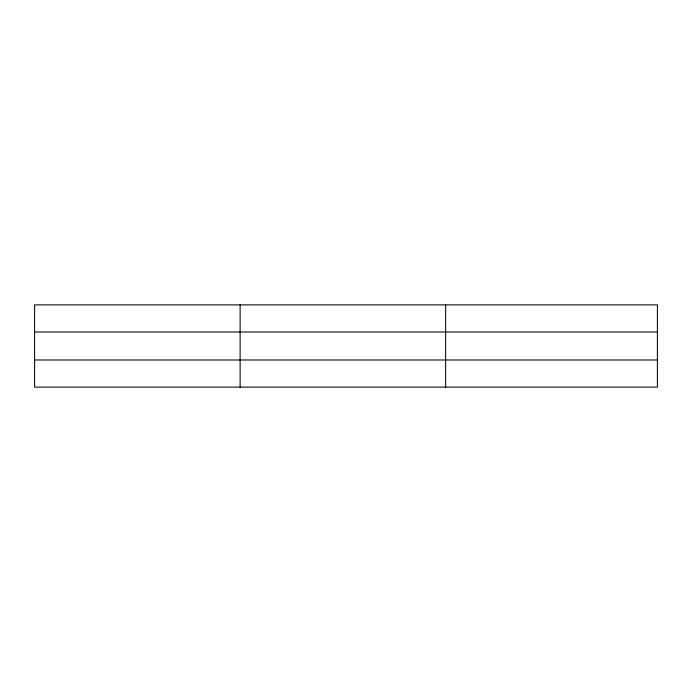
<?xml version="1.0" encoding="UTF-8"?>
<svg xmlns="http://www.w3.org/2000/svg" width="692" height="692" viewBox="0 0 692 692"><rect width="100%" height="100%" fill="white"/><g stroke="black" fill="none" stroke-linecap="round" stroke-linejoin="round"><path stroke-width="1.04" d="M240.124 387.122L240.124 304.878M445.648 387.122L445.648 304.878M657.4 332.013L657.4 304.878L34.6 304.878L34.6 387.122L657.4 387.122L657.4 332.013L34.6 332.013M34.6 359.987L657.4 359.987"/></g></svg>
